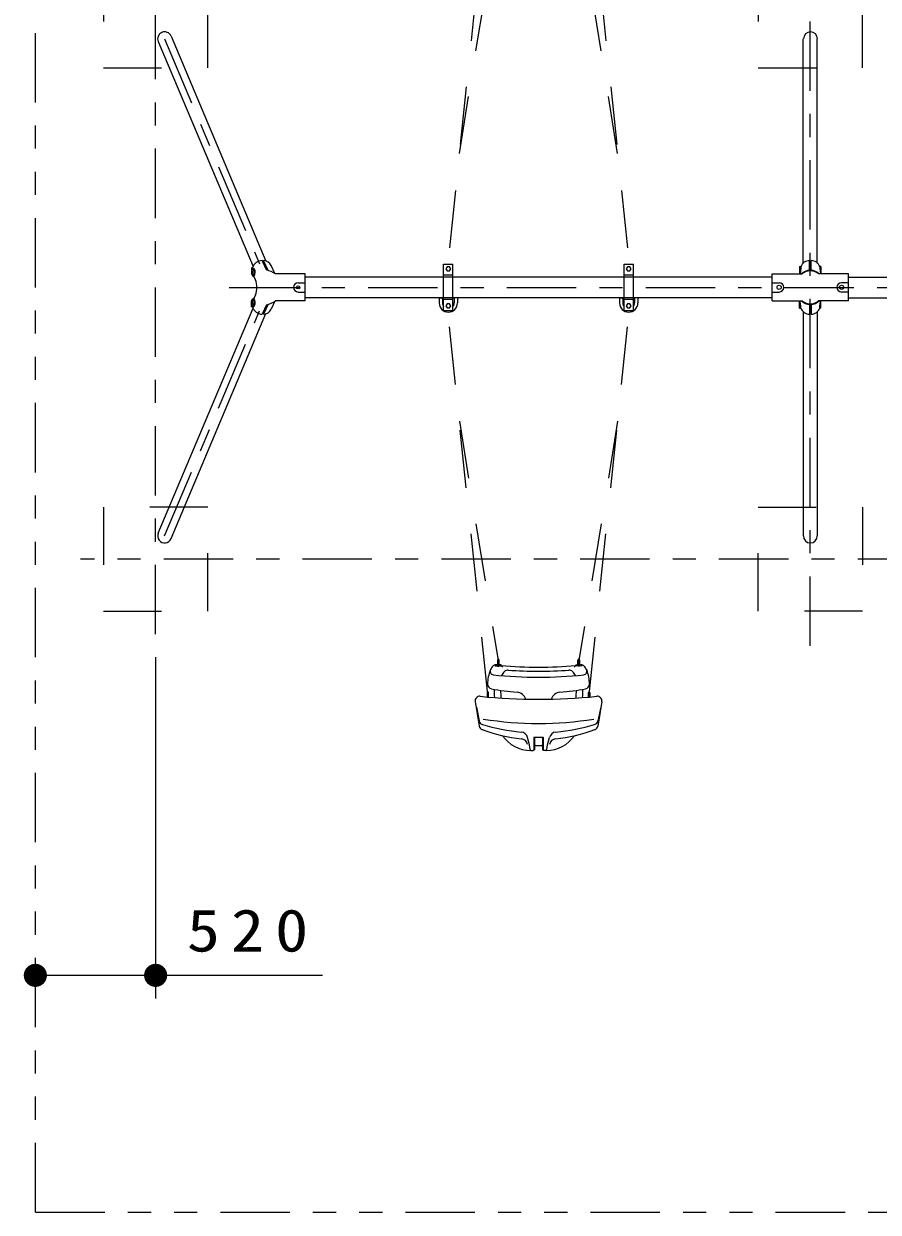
# Model space of a CAD drawing. Units: millimetres on the paper, with parts at other scales. Extents: x -385 to 0, y -5 to 267.
# Drawn here: x -103 to -66.1, y 117.5 to 168.9 of the extents above; entities that cross this region are included whole.
import ezdxf

# ---------------------------------------------------------------- set-up
doc = ezdxf.new("R2010")
doc.units = ezdxf.units.MM
for name, pattern in [('USER1', [4.5, 2.5, -2]), ('USER2', [6, 3, -1, 1, -1]), ('USER3', [8, 3, -1, 1, -1, 1, -1])]:
    doc.linetypes.add(name, pattern=pattern)
doc.layers.add('LY_1', color=7, linetype='Continuous', lineweight=13)
doc.styles.add('ＭＳ ゴシック', font='')
doc.styles.get('ＭＳ ゴシック').set_extended_font_data('MS Gothic')

# ---------------------------------------------------------------- blocks, each defined once
blk = doc.blocks.new('filled_dot')
at = {"color": 0, "linetype": 'Continuous', "lineweight": -2, "const_width": 1.25}
blk.add_lwpolyline([(-0.625, 0, 1), (0.625, 0, 1)], format="xyb", close=True, dxfattribs=at)

msp = doc.modelspace()

# ---------------------------------------------------------------- linework, layer by layer
at = {"layer": 'LY_1', "linetype": 'USER3'}
for q in [(-102.518, 197.516), (-31.018, 117.516)]:
    msp.add_line((-102.518, 117.516), q, dxfattribs=at)
at = {"layer": 'LY_1', "linetype": 'USER1', "lineweight": 25}
for p, q in [((-82.958, 175.137), (-84.639, 158.974)), ((-78.578, 175.137), (-76.898, 158.974)), ((-84.189, 163.301), (-82.503, 173.721)), ((-77.347, 163.301), (-79.033, 173.721)), ((-82.958, 139.895), (-84.639, 156.058)), ((-78.578, 139.895), (-76.898, 156.058)), ((-84.189, 151.731), (-82.503, 141.311)), ((-77.347, 151.731), (-79.033, 141.311))]:
    msp.add_line(p, q, dxfattribs=at)
at = {"layer": 'LY_1', "linetype": 'USER2'}
for p, q in [((-69.018, 142.016), (-69.018, 173.016)), ((-97.318, 142.516), (-97.318, 172.516)), ((-96.929, 168.266), (-92.83, 158.532)), ((-94.133, 157.516), (-40.214, 157.516)), ((-96.929, 146.766), (-92.83, 156.501)), ((-33.968, 145.766), (-100.568, 145.766))]:
    msp.add_line(p, q, dxfattribs=at)
at = {"layer": 'LY_1', "lineweight": 25}
for p, q in [((-97.208, 168.149), (-93.109, 158.414)), ((-96.65, 168.384), (-92.551, 158.649)), ((-69.321, 158.568), (-69.321, 168.266)), ((-68.716, 158.568), (-68.716, 168.266)), ((-93.179, 158.358), (-93.131, 158.369)), ((-93.179, 158.358), (-93.112, 158.315)), ((-93.179, 158.358), (-93.179, 158.1)), ((-93.131, 158.369), (-93.059, 158.323)), ((-92.532, 158.268), (-92.718, 158.678)), ((-92.663, 158.557), (-92.663, 158.678)), ((-92.46, 158.248), (-92.654, 158.677)), ((-92.163, 158.111), (-92.321, 158.461)), ((-84.868, 156.516), (-84.868, 158.516)), ((-84.868, 158.516), (-84.468, 158.516)), ((-84.468, 156.516), (-84.468, 158.516)), ((-77.068, 156.516), (-77.068, 158.516)), ((-77.068, 158.516), (-76.668, 158.516)), ((-76.668, 156.516), (-76.668, 158.516)), ((-69.479, 158.412), (-69.479, 158.099)), ((-69.479, 158.412), (-69.432, 158.412)), ((-69.432, 158.334), (-69.458, 158.137)), ((-69.432, 158.413), (-69.432, 158.334)), ((-69.051, 158.275), (-69.051, 158.678)), ((-68.986, 158.275), (-68.986, 158.678)), ((-68.605, 158.413), (-68.605, 158.334)), ((-68.605, 158.334), (-68.578, 158.137)), ((-68.558, 158.412), (-68.604, 158.412)), ((-68.558, 158.412), (-68.558, 158.099)), ((-93.179, 158.1), (-93.112, 158.001)), ((-93.112, 158.001), (-93.066, 158.001)), ((-93.008, 157.845), (-93.078, 158.001)), ((-90.858, 158.095), (-92.138, 158.095)), ((-90.858, 156.938), (-90.858, 158.095)), ((-70.668, 157.962), (-90.858, 157.962)), ((-84.468, 158.041), (-84.868, 158.041)), ((-76.668, 158.041), (-77.068, 158.041)), ((-70.668, 158.099), (-69.371, 158.099)), ((-70.668, 156.934), (-70.668, 158.099)), ((-69.458, 158.137), (-69.458, 158.099)), ((-69.051, 158.275), (-69.051, 158.229)), ((-68.986, 158.275), (-68.986, 158.229)), ((-67.368, 158.099), (-68.666, 158.099)), ((-68.578, 158.137), (-68.578, 158.099)), ((-67.368, 156.934), (-67.368, 158.099)), ((-67.368, 157.962), (-62.568, 157.962)), ((-91.155, 157.716), (-90.858, 157.716)), ((-91.155, 157.316), (-90.858, 157.316)), ((-70.668, 157.716), (-70.368, 157.716)), ((-70.668, 157.316), (-70.368, 157.316)), ((-67.368, 157.716), (-67.668, 157.716)), ((-67.368, 157.316), (-67.668, 157.316)), ((-93.179, 156.932), (-93.112, 157.032)), ((-93.179, 156.675), (-93.179, 156.932)), ((-93.112, 157.032), (-93.066, 157.032)), ((-93.008, 157.187), (-93.078, 157.032)), ((-92.46, 156.784), (-92.654, 156.355)), ((-92.163, 156.921), (-92.321, 156.572)), ((-90.858, 156.938), (-92.138, 156.938)), ((-70.668, 157.071), (-90.858, 157.071)), ((-85.063, 157.071), (-85.063, 157.011)), ((-85.063, 157.011), (-85.063, 156.841)), ((-84.963, 157.051), (-85.023, 157.051)), ((-84.923, 157.071), (-84.923, 157.051)), ((-84.923, 157.011), (-84.923, 157.051)), ((-84.923, 157.011), (-84.923, 156.841)), ((-84.468, 156.991), (-84.868, 156.991)), ((-84.413, 157.071), (-84.413, 156.841)), ((-84.273, 157.071), (-84.273, 156.841)), ((-77.263, 157.071), (-77.263, 157.011)), ((-77.263, 157.011), (-77.263, 156.841)), ((-77.163, 157.051), (-77.223, 157.051)), ((-77.123, 157.071), (-77.123, 157.051)), ((-77.123, 157.011), (-77.123, 157.051)), ((-77.123, 157.011), (-77.123, 156.841)), ((-76.668, 156.991), (-77.068, 156.991)), ((-76.613, 157.071), (-76.613, 156.841)), ((-76.473, 157.071), (-76.473, 156.841)), ((-70.668, 156.934), (-69.371, 156.934)), ((-69.479, 156.62), (-69.479, 156.934)), ((-69.458, 156.895), (-69.458, 156.934)), ((-69.432, 156.698), (-69.458, 156.895)), ((-69.051, 156.757), (-69.051, 156.803)), ((-68.986, 156.757), (-68.986, 156.803)), ((-67.368, 156.934), (-68.666, 156.934)), ((-68.605, 156.698), (-68.578, 156.895)), ((-68.578, 156.895), (-68.578, 156.934)), ((-68.558, 156.62), (-68.558, 156.934)), ((-67.368, 157.071), (-62.568, 157.071)), ((-97.208, 146.884), (-93.109, 156.618)), ((-96.65, 146.649), (-92.551, 156.384)), ((-93.179, 156.675), (-93.112, 156.718)), ((-93.179, 156.675), (-93.131, 156.663)), ((-93.131, 156.663), (-93.059, 156.709)), ((-92.532, 156.765), (-92.718, 156.354)), ((-92.663, 156.475), (-92.663, 156.354)), ((-84.868, 156.516), (-84.468, 156.516)), ((-77.068, 156.516), (-76.668, 156.516)), ((-69.479, 156.62), (-69.432, 156.62)), ((-69.432, 156.62), (-69.432, 156.698)), ((-69.321, 156.464), (-69.321, 146.766)), ((-69.051, 156.757), (-69.051, 156.354)), ((-68.986, 156.757), (-68.986, 156.354)), ((-68.716, 156.464), (-68.716, 146.766)), ((-68.605, 156.62), (-68.605, 156.698)), ((-68.558, 156.62), (-68.604, 156.62)), ((-82.538, 141.396), (-82.538, 141.18)), ((-82.468, 141.18), (-82.468, 141.396)), ((-79.068, 141.18), (-79.068, 141.396)), ((-78.998, 141.396), (-78.998, 141.18)), ((-82.623, 141.15), (-82.623, 141.18)), ((-82.383, 141.15), (-82.383, 141.18)), ((-79.153, 141.15), (-79.153, 141.18)), ((-78.913, 141.15), (-78.913, 141.18)), ((-82.993, 139.98), (-82.993, 139.802)), ((-82.923, 139.795), (-82.923, 139.98)), ((-78.613, 139.795), (-78.613, 139.98)), ((-78.543, 139.98), (-78.543, 139.802)), ((-83.506, 139.599), (-83.334, 138.545)), ((-83.455, 139.356), (-83.332, 138.766)), ((-78.081, 139.356), (-78.204, 138.766)), ((-78.031, 139.599), (-78.203, 138.545)), ((-81.163, 137.736), (-81.242, 138.053)), ((-80.973, 138.064), (-80.973, 137.518)), ((-80.973, 138.064), (-80.564, 138.064)), ((-80.945, 138.064), (-80.945, 137.518)), ((-80.591, 138.064), (-80.591, 137.518)), ((-80.564, 138.064), (-80.564, 137.518)), ((-80.373, 137.736), (-80.295, 138.053)), ((-81.122, 137.531), (-81.163, 137.736)), ((-81.114, 137.491), (-81.003, 137.491)), ((-80.973, 137.518), (-80.945, 137.518)), ((-80.895, 137.709), (-80.641, 137.709)), ((-80.591, 137.518), (-80.564, 137.518)), ((-80.422, 137.491), (-80.534, 137.491)), ((-80.414, 137.531), (-80.373, 137.736))]:
    msp.add_line(p, q, dxfattribs=at)
at = {"layer": 'LY_1'}
for p, q in [((-97.318, 141.516), (-97.318, 126.761)), ((-90.109, 127.761), (-102.518, 127.761))]:
    msp.add_line(p, q, dxfattribs=at)
at = {"layer": 'LY_1', "linetype": 'USER1'}
for points in [[(-95.068, 171.516), (-99.568, 171.516), (-99.568, 167.016), (-95.068, 167.016)], [(-71.268, 167.016), (-66.768, 167.016), (-66.768, 171.516), (-71.268, 171.516)], [(-95.068, 148.016), (-99.568, 148.016), (-99.568, 143.516), (-95.068, 143.516)], [(-71.268, 148.016), (-66.768, 148.016), (-66.768, 143.516), (-71.268, 143.516)]]:
    msp.add_lwpolyline(points, close=True, dxfattribs=at)
at = {"layer": 'LY_1', "lineweight": 25}
for points in [[(-84.616, 158.226), (-84.564, 158.316), (-84.616, 158.406), (-84.72, 158.406), (-84.772, 158.316), (-84.72, 158.226)], [(-76.816, 158.226), (-76.764, 158.316), (-76.816, 158.406), (-76.92, 158.406), (-76.972, 158.316), (-76.92, 158.226)], [(-84.616, 156.626), (-84.564, 156.716), (-84.616, 156.806), (-84.72, 156.806), (-84.772, 156.716), (-84.72, 156.626)], [(-76.816, 156.626), (-76.764, 156.716), (-76.816, 156.806), (-76.92, 156.806), (-76.972, 156.716), (-76.92, 156.626)]]:
    msp.add_lwpolyline(points, close=True, dxfattribs=at)
for points in [[(-82.623, 141.157), (-82.626, 141.157), (-82.628, 141.156)], [(-82.538, 141.19), (-82.555, 141.19), (-82.57, 141.189), (-82.584, 141.188), (-82.596, 141.187), (-82.607, 141.186), (-82.614, 141.184), (-82.62, 141.183), (-82.623, 141.181), (-82.623, 141.18), (-82.621, 141.178), (-82.616, 141.177), (-82.609, 141.176), (-82.599, 141.174), (-82.587, 141.173), (-82.574, 141.172), (-82.558, 141.171), (-82.542, 141.171), (-82.525, 141.17), (-82.507, 141.17), (-82.49, 141.17), (-82.472, 141.171), (-82.455, 141.171), (-82.44, 141.172), (-82.425, 141.173), (-82.413, 141.174), (-82.402, 141.175), (-82.394, 141.176), (-82.388, 141.178), (-82.384, 141.179), (-82.383, 141.181), (-82.385, 141.182), (-82.389, 141.184), (-82.396, 141.185), (-82.405, 141.186), (-82.417, 141.187), (-82.43, 141.188), (-82.445, 141.189), (-82.461, 141.19), (-82.464, 141.19), (-82.468, 141.19)], [(-82.623, 141.15), (-82.622, 141.149), (-82.618, 141.148), (-82.612, 141.146), (-82.604, 141.145), (-82.594, 141.144), (-82.582, 141.143), (-82.568, 141.142), (-82.553, 141.141), (-82.537, 141.141), (-82.52, 141.14), (-82.503, 141.14), (-82.486, 141.14), (-82.469, 141.141), (-82.453, 141.141), (-82.438, 141.142), (-82.425, 141.143), (-82.413, 141.144), (-82.402, 141.145), (-82.394, 141.146), (-82.388, 141.148), (-82.385, 141.149), (-82.383, 141.15)], [(-82.379, 141.156), (-82.381, 141.157), (-82.383, 141.157)], [(-79.158, 141.156), (-79.156, 141.157), (-79.153, 141.157)], [(-78.998, 141.19), (-78.987, 141.19), (-78.976, 141.189), (-78.965, 141.189), (-78.956, 141.188), (-78.947, 141.187), (-78.939, 141.187), (-78.932, 141.186), (-78.926, 141.185), (-78.921, 141.184), (-78.917, 141.183), (-78.915, 141.182), (-78.913, 141.181), (-78.913, 141.18), (-78.915, 141.179), (-78.917, 141.178), (-78.921, 141.177), (-78.925, 141.176), (-78.931, 141.175), (-78.938, 141.174), (-78.946, 141.173), (-78.955, 141.173), (-78.965, 141.172), (-78.975, 141.172), (-78.986, 141.171), (-78.997, 141.171), (-79.009, 141.171), (-79.021, 141.17), (-79.033, 141.17), (-79.045, 141.17), (-79.058, 141.171), (-79.069, 141.171), (-79.081, 141.171), (-79.092, 141.172), (-79.102, 141.172), (-79.112, 141.173), (-79.12, 141.173), (-79.128, 141.174), (-79.135, 141.175), (-79.141, 141.176), (-79.146, 141.177), (-79.15, 141.178), (-79.152, 141.179), (-79.153, 141.18), (-79.153, 141.181), (-79.152, 141.182), (-79.149, 141.183), (-79.146, 141.184), (-79.141, 141.185), (-79.135, 141.186), (-79.128, 141.187), (-79.12, 141.187), (-79.111, 141.188), (-79.101, 141.189), (-79.091, 141.189), (-79.08, 141.19), (-79.068, 141.19)], [(-78.913, 141.15), (-78.915, 141.149), (-78.918, 141.148), (-78.924, 141.146), (-78.932, 141.145), (-78.943, 141.144), (-78.955, 141.143), (-78.968, 141.142), (-78.983, 141.141), (-78.999, 141.141), (-79.016, 141.14), (-79.033, 141.14), (-79.05, 141.14), (-79.067, 141.141), (-79.083, 141.141), (-79.098, 141.142), (-79.112, 141.143), (-79.124, 141.144), (-79.134, 141.145), (-79.142, 141.146), (-79.148, 141.148), (-79.152, 141.149), (-79.153, 141.15)], [(-78.913, 141.157), (-78.911, 141.157), (-78.909, 141.156)]]:
    msp.add_lwpolyline(points, dxfattribs=at)
for centre, radius in [((-91.158, 157.516), 0.07), ((-70.368, 157.516), 0.09), ((-67.668, 157.516), 0.09)]:
    msp.add_circle(centre, radius, dxfattribs=at)
for centre, radius, start, end in [((-96.929, 168.266), 0.302, 22.8332, 202.8332), ((-69.012, 168.266), 0.302, 0, 180), ((-92.694, 158.215), 0.464, 92.9702, 160.5776), ((-93.278, 158.167), 0.269, 321.9327, 35.701), ((-92.68, 158.273), 0.405, 27.5775, 86.3323), ((-69.032, 158.244), 0.435, 92.5351, 157.2137), ((-69.005, 158.244), 0.435, 22.7863, 87.4649), ((-92.792, 158.153), 0.358, 174.4338, 180.0996), ((-92.792, 158.151), 0.358, 179.9004, 185.5662), ((-93.037, 158.18), 0.111, 161.2748, 176.3914), ((-93.037, 158.124), 0.111, 183.6086, 198.7252), ((-93.129, 158.211), 0.0144, 137.8762, 161.1724), ((-93.129, 158.093), 0.0144, 198.8276, 222.1238), ((-93.138, 158.219), 0.0026, 39.0757, 140.5034), ((-93.138, 158.085), 0.0026, 219.4966, 320.9243), ((-93.146, 158.211), 0.0144, 18.8276, 42.1238), ((-93.146, 158.093), 0.0144, 317.8762, 341.1724), ((-93.238, 158.18), 0.111, 3.6086, 18.7252), ((-93.238, 158.124), 0.111, 341.2748, 356.3914), ((-93.483, 158.153), 0.358, 359.9004, 5.5662), ((-93.483, 158.151), 0.358, 354.4338, 0.0996), ((-93.33, 158.158), 0.269, 324.299, 35.701), ((-93.737, 157.516), 0.8, 335.6952, 24.3048), ((-92.808, 157.1), 1.2, 56.0166, 76.698), ((-69.018, 157.733), 0.525, 93.5509, 135.8584), ((-69.018, 157.693), 0.537, 49.0006, 130.9994), ((-69.018, 157.733), 0.525, 44.1416, 86.4491), ((-91.155, 157.516), 0.2, 90, 270), ((-70.368, 157.516), 0.2, 270, 90), ((-67.668, 157.516), 0.2, 90, 270), ((-92.792, 156.881), 0.358, 174.4338, 180.0996), ((-92.792, 156.88), 0.358, 179.9004, 185.5662), ((-93.037, 156.909), 0.111, 161.2748, 176.3914), ((-93.037, 156.852), 0.111, 183.6086, 198.7252), ((-93.129, 156.94), 0.0144, 137.8762, 161.1724), ((-93.129, 156.821), 0.0144, 198.8276, 222.1238), ((-93.138, 156.948), 0.0026, 39.0757, 140.5034), ((-93.138, 156.813), 0.0026, 219.4966, 320.9243), ((-93.146, 156.94), 0.0144, 18.8276, 42.1238), ((-93.146, 156.821), 0.0144, 317.8762, 341.1724), ((-93.238, 156.909), 0.111, 3.6086, 18.7252), ((-93.238, 156.852), 0.111, 341.2748, 356.3914), ((-93.483, 156.881), 0.358, 359.9004, 5.5662), ((-93.483, 156.88), 0.358, 354.4338, 0.0996), ((-93.33, 156.875), 0.269, 324.299, 35.701), ((-93.278, 156.866), 0.269, 324.299, 38.0673), ((-92.808, 157.933), 1.2, 283.302, 303.9834), ((-85.023, 157.011), 0.04, 90, 180), ((-84.668, 156.841), 0.395, 180, 0), ((-84.963, 157.011), 0.04, 0, 90), ((-84.668, 156.841), 0.255, 180, 218.3415), ((-84.668, 156.841), 0.255, 321.6585, 0), ((-77.223, 157.011), 0.04, 90, 180), ((-76.868, 156.841), 0.395, 180, 0), ((-77.163, 157.011), 0.04, 0, 90), ((-76.868, 156.841), 0.255, 180, 218.3415), ((-76.868, 156.841), 0.255, 321.6585, 0), ((-69.018, 157.299), 0.525, 224.1416, 266.4491), ((-69.018, 157.339), 0.537, 229.0006, 310.9994), ((-69.018, 157.299), 0.525, 273.5509, 315.8584), ((-92.694, 156.817), 0.464, 199.4224, 267.0298), ((-92.68, 156.759), 0.405, 273.6678, 332.4225), ((-69.032, 156.789), 0.435, 202.7863, 267.4649), ((-69.005, 156.789), 0.435, 272.5351, 337.2137), ((-96.929, 146.766), 0.302, 157.1668, 337.1668), ((-69.018, 146.766), 0.302, 180, 0), ((-82.503, 141.396), 0.035, 0, 180), ((-79.033, 141.396), 0.035, 0, 180), ((-81.228, 140.348), 1.74, 158.9284, 180), ((-82.706, 140.917), 0.157, 150.6003, 263.7618), ((-82.117, 140.586), 0.832, 139.0624, 150.6003), ((-82.614, 141.017), 0.174, 83.7985, 139.0624), ((-82.624, 141.121), 0.0359, 96.0879, 155.265), ((-80.768, 158.006), 16.914, 263.7985, 263.8567), ((-82.503, 141.226), 0.035, 180, 0), ((-80.768, 158.006), 16.914, 264.521, 275.479), ((-82.383, 141.121), 0.0359, 24.735, 83.9121), ((-81.647, 140.321), 0.832, 135.6761, 150.7972), ((-82.318, 141.15), 0.0351, 204.735, 275.8061), ((-82.099, 140.763), 0.2, 85.5868, 135.6761), ((-80.768, 158.006), 17.094, 265.5868, 274.4132), ((-79.438, 140.763), 0.2, 44.3239, 94.4132), ((-79.89, 140.321), 0.832, 29.2028, 44.3239), ((-79.218, 141.15), 0.0351, 264.1939, 335.265), ((-79.154, 141.121), 0.0359, 96.0879, 155.265), ((-79.033, 141.226), 0.035, 180, 0), ((-80.768, 158.006), 16.914, 276.1433, 276.2015), ((-78.922, 141.017), 0.174, 40.9376, 96.2015), ((-78.913, 141.121), 0.0359, 24.735, 83.9121), ((-78.831, 140.917), 0.157, 276.2382, 29.3997), ((-79.419, 140.586), 0.832, 29.3997, 40.9376), ((-80.308, 140.348), 1.74, 0, 21.0716), ((-82.768, 140.348), 0.2, 180, 259.6712), ((-80.768, 158.641), 17.986, 263.7618, 276.2382), ((-78.768, 140.348), 0.2, 280.3288, 0), ((-83.308, 139.631), 0.2, 84.1402, 189.2587), ((-80.768, 164.38), 24.679, 264.1402, 275.8598), ((-82.958, 139.98), 0.035, 0, 180), ((-80.768, 151.322), 11.355, 259.6712, 265.314), ((-77.079, 140.131), 5.609, 180, 183.6371), ((-77.079, 140.131), 5.328, 180.4809, 184.0492), ((-81.732, 139.569), 0.438, 18.4271, 85.314), ((-79.805, 139.569), 0.438, 94.686, 161.5729), ((-80.768, 151.322), 11.355, 274.686, 280.3288), ((-84.458, 140.131), 5.328, 355.9508, 359.5191), ((-84.458, 140.131), 5.609, 356.3629, 0), ((-78.578, 139.98), 0.035, 0, 180), ((-78.228, 139.631), 0.2, 350.7413, 95.8598), ((-80.768, 153.206), 14.555, 260.5572, 279.4428), ((-83.136, 138.577), 0.2, 189.2587, 252.9906), ((-83.136, 138.807), 0.2, 191.7757, 252.9906), ((-80.768, 145.012), 7.057, 249.7947, 263.9931), ((-80.768, 146.548), 8.296, 252.9906, 264.8389), ((-81.542, 137.978), 0.309, 13.9821, 84.8389), ((-79.994, 137.978), 0.309, 95.1611, 166.0179), ((-80.768, 145.012), 7.057, 276.0069, 290.2053), ((-80.768, 146.548), 8.296, 275.1611, 287.0094), ((-78.4, 138.807), 0.2, 287.0094, 348.2243), ((-78.4, 138.577), 0.2, 287.0094, 350.7413), ((-81.114, 138.949), 1.458, 214.2958, 270), ((-81.538, 137.696), 0.3, 9.282, 83.9931), ((-80.422, 138.949), 1.458, 270, 325.7042), ((-79.998, 137.696), 0.3, 96.0069, 170.718), ((-81.073, 137.541), 0.05, 191.3099, 270), ((-81.003, 137.521), 0.03, 270, 0), ((-80.895, 137.659), 0.05, 90, 180), ((-80.641, 137.659), 0.05, 0, 90), ((-80.534, 137.521), 0.03, 180, 270), ((-80.463, 137.541), 0.05, 270, 348.6901)]:
    msp.add_arc(centre, radius, start, end, dxfattribs=at)
at = {"layer": 'LY_1', "linetype": 'USER1'}
for centre, start, end in [((-82.503, 141.396), 180, 0), ((-79.033, 141.396), 180, 0), ((-82.503, 141.226), 0, 180), ((-79.033, 141.226), 0, 180), ((-82.958, 139.98), 180, 0), ((-82.958, 139.81), 0, 180), ((-78.578, 139.98), 180, 0), ((-78.578, 139.81), 0, 180)]:
    msp.add_arc(centre, 0.035, start, end, dxfattribs=at)

# ---------------------------------------------------------------- block references
at = {"layer": 'LY_1', "xscale": 0.4, "yscale": 0.4}
msp.add_blockref('filled_dot', (-102.518, 127.761), dxfattribs=at)
at = {"layer": 'LY_1', "xscale": 0.4, "yscale": 0.4, "rotation": 180}
msp.add_blockref('filled_dot', (-97.318, 127.761), dxfattribs=at)

# ---------------------------------------------------------------- texts
at = {"layer": 'LY_1', "insert": (-93.109, 128.761), "char_height": 1.833, "attachment_point": 8, "style": 'ＭＳ ゴシック'}
msp.add_mtext('\\T1.33;\\W1.15;520', dxfattribs=at)

doc.saveas('drawing.dxf')
